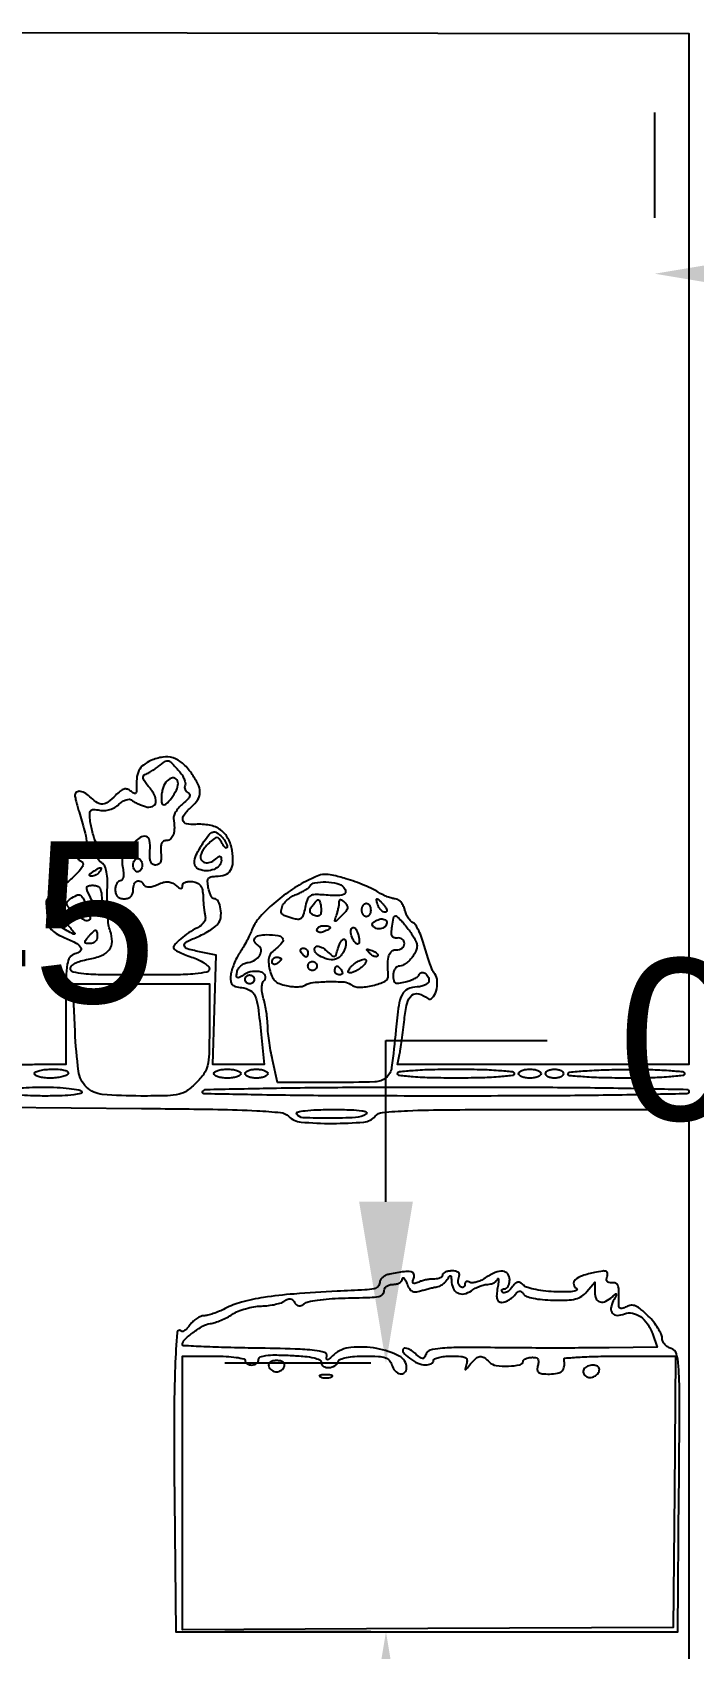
# Model space of a CAD drawing. Header units: inches. Extents: x -279 to 561, y -345 to 342.
# Drawn here: x -210.895 to -210.156, y -305.535 to -303.731 of the extents above; entities that cross this region are included whole.
import ezdxf

# ---------------------------------------------------------------- set-up
doc = ezdxf.new("R2010")
doc.units = ezdxf.units.IN
doc.header["$LTSCALE"] = 0.5
doc.header["$MEASUREMENT"] = 0
doc.layers.add('S-DIM', color=7, linetype='Continuous')
doc.styles.get("Standard").update_dxf_attribs({"font": 'arial.ttf'})
doc.dimstyles.get("Standard").update_dxf_attribs({"dimtxt": 0.18, "dimasz": 0.18, "dimexe": 0.18, "dimexo": 0.0625, "dimgap": 0.09, "dimtad": 0, "dimtih": 1, "dimtoh": 1, "dimzin": 0, "dimdsep": 46, "dimtxsty": 'Standard', "dimcen": 0.09, "dimadec": 0, "dimazin": 0, "dimtfac": 1, "dimtofl": 0, "dimtmove": 0, "dimatfit": 3, "dimfxl": 1, "dimtolj": 1, "dimtzin": 0, "dimarcsym": 0})

# ---------------------------------------------------------------- blocks, each defined once
blk = doc.blocks.new('*D1067')
at = {"layer": 'Defpoints', "color": 0, "ltscale": 0.5, "transparency": 16777216}
for p in [(-210.5, -305.2159), (-210.4545, -305.2159), (-210.4545, -305.5159)]:
    blk.add_point(p, dxfattribs=at)
at = {"layer": 'S-DIM', "color": 0, "lineweight": -2, "ltscale": 0.5, "transparency": 16777216}
for p, q in [((-210.5, -305.0359), (-210.5, -304.8559)), ((-210.5, -304.8559), (-210.32, -304.8559)), ((-210.517, -305.2159), (-210.68, -305.2159)), ((-210.517, -305.5159), (-210.68, -305.5159)), ((-210.5, -305.6959), (-210.5, -305.8759))]:
    blk.add_line(p, q, dxfattribs=at)
at = {"layer": 'S-DIM', "color": 0, "ltscale": 0.5, "transparency": 16777216}
for points in [[(-210.53, -305.0359), (-210.47, -305.0359), (-210.5, -305.2159)], [(-210.53, -305.6959), (-210.47, -305.6959), (-210.5, -305.5159)]]:
    blk.add_solid(points, dxfattribs=at)
at = {"layer": 'S-DIM', "color": 0, "ltscale": 0.5, "transparency": 16777216, "insert": (-209.9965, -304.8559), "char_height": 0.18, "attachment_point": 5}
blk.add_mtext('\\A1;0.30', dxfattribs=at)
blk = doc.blocks.new('*D1068')
at = {"layer": 'Defpoints', "color": 0, "ltscale": 0.5, "transparency": 16777216}
for p in [(-211, -304.5), (-211, -304.95), (-211, -304.95)]:
    blk.add_point(p, dxfattribs=at)
at = {"layer": 'S-DIM', "color": 0, "lineweight": -2, "ltscale": 0.5, "transparency": 16777216}
for p, q in [((-211, -304.32), (-211, -304.14)), ((-211.0625, -304.5), (-211.18, -304.5)), ((-211.0625, -304.95), (-211.18, -304.95)), ((-211, -305.13), (-211, -305.31))]:
    blk.add_line(p, q, dxfattribs=at)
at = {"layer": 'S-DIM', "color": 0, "ltscale": 0.5, "transparency": 16777216}
for points in [[(-211.03, -304.32), (-210.97, -304.32), (-211, -304.5)], [(-211.03, -305.13), (-210.97, -305.13), (-211, -304.95)]]:
    blk.add_solid(points, dxfattribs=at)
at = {"layer": 'S-DIM', "color": 0, "ltscale": 0.5, "transparency": 16777216, "insert": (-211, -304.725), "char_height": 0.18, "attachment_point": 5}
blk.add_mtext('\\A1;0.45', dxfattribs=at)
blk = doc.blocks.new('*D1069')
at = {"layer": 'Defpoints', "color": 0, "ltscale": 0.5, "transparency": 16777216}
for p in [(-210.2, -304), (-209, -304), (-209, -304)]:
    blk.add_point(p, dxfattribs=at)
at = {"layer": 'S-DIM', "color": 0, "lineweight": -2, "ltscale": 0.5, "transparency": 16777216}
for p, q in [((-210.2, -303.9375), (-210.2, -303.82)), ((-209, -303.9375), (-209, -303.82)), ((-210.02, -304), (-209.915, -304)), ((-209.18, -304), (-209.285, -304))]:
    blk.add_line(p, q, dxfattribs=at)
at = {"layer": 'S-DIM', "color": 0, "ltscale": 0.5, "transparency": 16777216}
for points in [[(-210.02, -303.97), (-210.02, -304.03), (-210.2, -304)], [(-209.18, -303.97), (-209.18, -304.03), (-209, -304)]]:
    blk.add_solid(points, dxfattribs=at)
at = {"layer": 'S-DIM', "color": 0, "ltscale": 0.5, "transparency": 16777216, "insert": (-209.6, -304), "char_height": 0.18, "attachment_point": 5}
blk.add_mtext('\\A1;1.20', dxfattribs=at)

msp = doc.modelspace()

# ---------------------------------------------------------------- linework, layer by layer
for points in [[(-211.0025, -303.7306), (-210.1617, -303.7319), (-210.1617, -304.3073), (-210.1617, -304.8828), (-210.3245, -304.8828), (-210.4872, -304.8828), (-210.4849, -304.8716, 0.013732), (-210.4838, -304.8654, 0.00343), (-210.4823, -304.8554, 0.003502), (-210.4808, -304.8439, 0.003515), (-210.4795, -304.8324, -0.032601), (-210.4764, -304.8144, -0.151034), (-210.471, -304.8054, -0.259847), (-210.4635, -304.8037, -0.09612), (-210.4534, -304.8089, 0.393909), (-210.4483, -304.8084, 0.115575), (-210.444, -304.8008, 0.077909), (-210.4427, -304.7897, 0.157236), (-210.4456, -304.7814, -0.063818), (-210.4479, -304.7776, -0.011566), (-210.4509, -304.7699, -0.012292), (-210.4541, -304.7607, -0.010865), (-210.457, -304.751, 0.020054), (-210.46, -304.7415, 0.026125), (-210.4635, -304.7332, 0.025502), (-210.467, -304.7267, 0.1648), (-210.4698, -304.7244, -0.114729), (-210.4724, -304.7226, -0.044455), (-210.4751, -304.7191, -0.041033), (-210.4775, -304.7146, -0.039978), (-210.4791, -304.7098, 0.055363), (-210.4809, -304.7052, 0.06308), (-210.4835, -304.7012, 0.072765), (-210.4867, -304.6986, 0.14121), (-210.4898, -304.6977, -0.06855), (-210.4935, -304.6971, -0.025221), (-210.4985, -304.6955, -0.024437), (-210.5038, -304.693, -0.026925), (-210.5088, -304.6902, 0.035331), (-210.5148, -304.6868, 0.011821), (-210.524, -304.6827, 0.011697), (-210.5345, -304.6787, 0.013094), (-210.5448, -304.6753, 0.015125), (-210.56, -304.6712, 0.074935), (-210.5688, -304.6705, 0.082764), (-210.577, -304.6724, 0.020713), (-210.5895, -304.6783, 0.031913), (-210.6092, -304.6903, 0.030774), (-210.6275, -304.7047, 0.03237), (-210.6421, -304.7196, 0.085566), (-210.6497, -304.7322, -0.019377), (-210.6522, -304.7381, -0.010616), (-210.6557, -304.7451, -0.010567), (-210.6596, -304.7521, -0.01657), (-210.6633, -304.7579, 0.031643), (-210.6667, -304.7636, 0.022564), (-210.6698, -304.7705, 0.022891), (-210.6721, -304.7773, 0.044356), (-210.6733, -304.7829, 0.047193), (-210.6734, -304.7893, 0.161604), (-210.6718, -304.7932, 0.148034), (-210.6681, -304.7955, 0.037565), (-210.6611, -304.7968, -0.102119), (-210.6517, -304.7999, -0.164907), (-210.6462, -304.8062, -0.066774), (-210.6428, -304.8188, -0.007087), (-210.6394, -304.849), (-210.636, -304.8828), (-210.6646, -304.8828), (-210.6933, -304.8828), (-210.6915, -304.8217), (-210.6897, -304.7606), (-210.7062, -304.7573, -0.015207), (-210.7215, -304.7536, -0.258032), (-210.7251, -304.7502, -0.360044), (-210.7234, -304.7463, -0.022509), (-210.7113, -304.7405, 0.02126), (-210.7042, -304.7372, 0.019642), (-210.6972, -304.7332, 0.02007), (-210.6912, -304.7291, 0.05968), (-210.6876, -304.7257, 0.140094), (-210.6845, -304.7186, 0.072307), (-210.6846, -304.7088, 0.081275), (-210.6873, -304.7005, 0.280436), (-210.6919, -304.6977, -0.227201), (-210.6937, -304.6968, -0.04993), (-210.6955, -304.694, -0.042559), (-210.6972, -304.6899, -0.029657), (-210.6984, -304.6851, -0.033162), (-210.6992, -304.6786, -0.163666), (-210.6983, -304.6751, -0.196305), (-210.6955, -304.6732, -0.050745), (-210.69, -304.6726, 0.084078), (-210.6798, -304.6709, 0.169764), (-210.6735, -304.6659, 0.135401), (-210.6709, -304.6571, 0.046393), (-210.6718, -304.6438, 0.082285), (-210.6764, -304.6303, 0.116127), (-210.6847, -304.6208, 0.108086), (-210.6969, -304.6156, 0.064407), (-210.7127, -304.6146, -0.0663), (-210.7227, -304.614, -0.295608), (-210.7267, -304.6101, -0.224108), (-210.7253, -304.6038, -0.044728), (-210.7172, -304.5951, 0.066391), (-210.7101, -304.5867, 0.144367), (-210.7078, -304.5786, 0.117701), (-210.71, -304.5695, 0.036686), (-210.7173, -304.5573, 0.056536), (-210.7273, -304.5463, 0.106652), (-210.7377, -304.5404, 0.112449), (-210.7492, -304.5395, 0.067582), (-210.7624, -304.5434, 0.060892), (-210.7709, -304.5484, 0.114301), (-210.7759, -304.5546, 0.09315), (-210.7783, -304.5633, 0.031187), (-210.7786, -304.5765, -0.059305), (-210.7788, -304.5793, -0.318108), (-210.7798, -304.5803, -0.186134), (-210.7817, -304.5798, -0.024799), (-210.785, -304.5774, 0.09825), (-210.7887, -304.5754, 0.145493), (-210.7924, -304.5753, 0.098033), (-210.7966, -304.5774, 0.029403), (-210.802, -304.5822, -0.03221), (-210.8103, -304.5896, -0.139001), (-210.8164, -304.592, -0.169797), (-210.8221, -304.5906, -0.054245), (-210.8291, -304.5851, 0.056091), (-210.8352, -304.5802, 0.096524), (-210.8413, -304.5778, 0.180793), (-210.8455, -304.5786, 0.263806), (-210.8473, -304.5818, 0.051919), (-210.8471, -304.5843, 0.008105), (-210.846, -304.5891, 0.008944), (-210.8445, -304.5947, 0.007688), (-210.8427, -304.6006, -0.008673), (-210.8365, -304.6217, -0.048856), (-210.8344, -304.6333, -0.181456), (-210.8359, -304.6383, -0.335742), (-210.8398, -304.6394, 0.076576), (-210.843, -304.6387, 0.169378), (-210.8454, -304.6394, 0.167354), (-210.8468, -304.6414, 0.074407), (-210.8473, -304.6447, 0.076327), (-210.8468, -304.6481, 0.064823), (-210.8453, -304.6513, 0.066808), (-210.8431, -304.6539, 0.09375), (-210.8405, -304.6556, -0.199429), (-210.8383, -304.6576, -0.208918), (-210.8383, -304.6606, -0.080638), (-210.8411, -304.665, -0.016928), (-210.8474, -304.6717, -0.011479), (-210.8534, -304.6772, -0.009872), (-210.8599, -304.6828, -0.009984), (-210.866, -304.6876, -0.028057), (-210.8705, -304.6907, 0.043978), (-210.8741, -304.6932, 0.048393), (-210.877, -304.6963, 0.05417), (-210.8789, -304.6994, 0.134718), (-210.8794, -304.702, -0.003878), (-210.8791, -304.705, -0.001074), (-210.8788, -304.7097, -0.001084), (-210.8784, -304.7151, -0.001135), (-210.8781, -304.7204, 0.072563), (-210.8768, -304.7269, 0.096215), (-210.8737, -304.732, 0.077864), (-210.8684, -304.7363, 0.03302), (-210.8602, -304.7404, -0.021279), (-210.8467, -304.7467, -0.123696), (-210.8409, -304.7518, -0.376396), (-210.8414, -304.756, -0.118722), (-210.8474, -304.7592, 0.182248), (-210.8529, -304.7631, 0.109829), (-210.8558, -304.7706, 0.035779), (-210.8571, -304.7854, 0.003331), (-210.8573, -304.8223), (-210.8573, -304.8828), (-210.8899, -304.8828, 0.007414), (-210.9089, -304.8831, 0.067313)], [(-210.9299, -304.9304), (-210.7731, -304.9317, -0.001555), (-210.6879, -304.9327, -0.009654), (-210.6442, -304.9342, -0.012931), (-210.6176, -304.9363, -0.171762), (-210.6088, -304.9404, 0.177676), (-210.5948, -304.9469, 0.020697), (-210.5598, -304.9484, 0.019816), (-210.5247, -304.9469, 0.202209), (-210.512, -304.9404, -0.1993), (-210.5039, -304.9361, -0.012275), (-210.476, -304.9342, -0.009214), (-210.4294, -304.9331, -0.001307), (-210.3338, -304.9329), (-210.1617, -304.9329), (-210.1617, -305.3532), (-210.1617, -305.7736)]]:
    msp.add_lwpolyline(points, format="xyb")
for points in [[(-210.7323, -304.5536, -0.036005), (-210.7285, -304.5583, -0.042867), (-210.7257, -304.5632, -0.04803), (-210.7241, -304.5677, -0.153473), (-210.7243, -304.5708, 0.097154), (-210.7248, -304.5733, 0.095284), (-210.7242, -304.5758, 0.095859), (-210.7228, -304.578, 0.099717), (-210.7207, -304.5794, -0.224487), (-210.7191, -304.5811, -0.188228), (-210.7193, -304.5836, -0.084669), (-210.7217, -304.587, -0.026298), (-210.7264, -304.5913, 0.037948), (-210.7308, -304.5954, 0.041978), (-210.7344, -304.6001, 0.046215), (-210.7366, -304.6045, 0.132525), (-210.7371, -304.6079, -0.032662), (-210.7363, -304.6185, -0.080003), (-210.7374, -304.6262, -0.131863), (-210.7404, -304.6308, -0.186617), (-210.7449, -304.6326, 0.128945), (-210.7483, -304.6335, 0.159128), (-210.7505, -304.6358, 0.100179), (-210.7514, -304.64, 0.032896), (-210.7512, -304.6464, -0.033165), (-210.7509, -304.6526, -0.097014), (-210.7519, -304.6568, -0.154828), (-210.754, -304.6592, -0.136132), (-210.7572, -304.6601, -0.150843), (-210.7606, -304.6591, -0.152575), (-210.7627, -304.6564, -0.085878), (-210.7637, -304.6515, -0.025355), (-210.7635, -304.6439, 0.055843), (-210.7639, -304.6325, 0.302468), (-210.7678, -304.6281, 0.219875), (-210.7746, -304.6294, 0.034763), (-210.7854, -304.6382, 0.041695), (-210.7907, -304.6441, 0.081198), (-210.7937, -304.6497, 0.083912), (-210.7947, -304.6558, 0.047129), (-210.7939, -304.6633, -0.028265), (-210.793, -304.6693, -0.068518), (-210.7933, -304.6738, -0.118474), (-210.7945, -304.6766, -0.23146), (-210.7967, -304.6776, 0.172937), (-210.7988, -304.6784, 0.09363), (-210.8006, -304.6806, 0.073991), (-210.8019, -304.6838, 0.054294), (-210.8023, -304.6876, 0.072254), (-210.8017, -304.692, 0.124864), (-210.7998, -304.6952, 0.124864), (-210.7966, -304.697, 0.072254), (-210.7923, -304.6977, 0.072254), (-210.7879, -304.697, 0.124864), (-210.7848, -304.6952, 0.124864), (-210.7829, -304.692, 0.072254), (-210.7823, -304.6876, -0.086633), (-210.7812, -304.6814, -0.210102), (-210.778, -304.678, -0.248469), (-210.7738, -304.6784, -0.110406), (-210.7699, -304.6825, 0.177845), (-210.7678, -304.6841, 0.090672), (-210.7645, -304.6845, 0.06318), (-210.76, -304.6837, 0.031672), (-210.7547, -304.6817, -0.034049), (-210.7484, -304.6793, -0.083131), (-210.7435, -304.6787, -0.0993), (-210.7392, -304.6798, -0.064199), (-210.7349, -304.6825, 0.020382), (-210.7311, -304.6854, 0.141076), (-210.7289, -304.6862, 0.326179), (-210.7277, -304.6853, 0.090296), (-210.7272, -304.6829, -0.194249), (-210.7263, -304.6807, -0.10879), (-210.7239, -304.6791, -0.078523), (-210.7203, -304.6784, -0.049424), (-210.716, -304.6785, -0.068858), (-210.7105, -304.6801, -0.135587), (-210.707, -304.683, -0.109821), (-210.705, -304.6877, -0.036371), (-210.7042, -304.6952, 0.010399), (-210.7039, -304.7014, 0.009597), (-210.7033, -304.7078, 0.009635), (-210.7025, -304.7135, 0.031228), (-210.7017, -304.7173, -0.144095), (-210.7017, -304.7204, -0.076362), (-210.7034, -304.7239, -0.065618), (-210.7065, -304.7273, -0.056483), (-210.7104, -304.73, 0.02476), (-210.7204, -304.7358, 0.029616), (-210.7291, -304.7423, 0.028639), (-210.7356, -304.7485, 0.191544), (-210.7372, -304.7525, 0.261252), (-210.7363, -304.7542, 0.019375), (-210.7313, -304.757, 0.022952), (-210.7249, -304.7599, 0.015145), (-210.7172, -304.7627, -0.028298), (-210.7095, -304.7657, -0.03875), (-210.7031, -304.7693, -0.043327), (-210.6985, -304.773, -0.205507), (-210.6972, -304.776, -0.357309), (-210.7001, -304.7795, -0.027977), (-210.7129, -304.7814, -0.018174), (-210.7347, -304.7825, -0.003386), (-210.7748, -304.7827, -0.003181), (-210.8161, -304.7825, -0.019535), (-210.8373, -304.7814, -0.03517), (-210.8494, -304.7794, -0.347932), (-210.8523, -304.7757, -0.203384), (-210.851, -304.7725, -0.071898), (-210.8469, -304.7696, -0.051667), (-210.8406, -304.7671, -0.02682), (-210.8323, -304.7652, 0.053253), (-210.8177, -304.7611, 0.134848), (-210.8089, -304.7545, 0.164996), (-210.8058, -304.7453, 0.091174), (-210.8079, -304.7335, -0.055537), (-210.8097, -304.7268, -0.015562), (-210.8108, -304.7161, -0.015493), (-210.8114, -304.7039, -0.015734), (-210.8113, -304.6917, 0.013424), (-210.811, -304.6774, 0.041341), (-210.8119, -304.6678, 0.065532), (-210.8139, -304.6614, 0.146598), (-210.8172, -304.6577, -0.054048), (-210.8198, -304.6557, -0.087218), (-210.8214, -304.6535, -0.122352), (-210.8218, -304.6514, -0.190159), (-210.8211, -304.6497, 0.174029), (-210.8201, -304.6477, 0.05823), (-210.8202, -304.6444, 0.049623), (-210.8211, -304.6405, 0.039168), (-210.8229, -304.6365, -0.036144), (-210.8251, -304.6317, -0.016741), (-210.8272, -304.6251, -0.016483), (-210.8289, -304.6181, -0.022032), (-210.8301, -304.6116, -0.01882), (-210.8308, -304.6028, -0.183922), (-210.8297, -304.5993, -0.24194), (-210.8267, -304.5979, -0.033318), (-210.8198, -304.5988, 0.064119), (-210.8141, -304.5991, 0.05668), (-210.8083, -304.5981, 0.055842), (-210.8028, -304.5957, 0.058358), (-210.7981, -304.5922, -0.043434), (-210.7941, -304.5891, -0.060534), (-210.79, -304.5871, -0.076892), (-210.7865, -304.5865, -0.196465), (-210.7841, -304.5874, 0.057163), (-210.7817, -304.5892, 0.018657), (-210.7777, -304.5912, 0.018319), (-210.7731, -304.5932, 0.019675), (-210.7685, -304.5948, 0.15675), (-210.7608, -304.5947, 0.292399), (-210.7571, -304.59, 0.151007), (-210.7588, -304.5813, 0.057563), (-210.766, -304.571, -0.03003), (-210.7694, -304.5666, -0.085207), (-210.771, -304.5631, -0.166215), (-210.7709, -304.5607, -0.21278), (-210.7692, -304.5591, 0.03952), (-210.7665, -304.5579, 0.012366), (-210.7625, -304.5556, 0.012272), (-210.7582, -304.5529, 0.013269), (-210.7542, -304.55, -0.01024), (-210.7462, -304.5442, -0.194875), (-210.7433, -304.5436, -0.159514), (-210.7405, -304.545, -0.006303)], [(-210.7494, -304.5756, 0.026281), (-210.7505, -304.5809, 0.033163), (-210.7508, -304.5858, 0.035087), (-210.7506, -304.5898, 0.164796), (-210.7496, -304.5919, 0.395114), (-210.7457, -304.592, 0.050226), (-210.7394, -304.5853, 0.047422), (-210.734, -304.5765, 0.115703), (-210.7322, -304.5691, 0.211623), (-210.7346, -304.5638, 0.282209), (-210.7396, -304.5629, 0.146409), (-210.7457, -304.5675, 0.09523)], [(-210.6832, -304.6286, -0.040066), (-210.6809, -304.6313, -0.036477), (-210.679, -304.6344, -0.038452), (-210.6777, -304.6374, -0.088883), (-210.6773, -304.6399, -0.244282), (-210.6779, -304.6409, -0.309369), (-210.679, -304.6409, -0.083006), (-210.6807, -304.6392, -0.024047), (-210.6828, -304.636, 0.027354), (-210.6863, -304.6307, 0.229584), (-210.6887, -304.6294, 0.178029), (-210.6916, -304.6304, 0.015706), (-210.6976, -304.6355, 0.034933), (-210.7013, -304.6393, 0.03491), (-210.7044, -304.6436, 0.037104), (-210.7065, -304.6477, 0.102261), (-210.7072, -304.6509, 0.198425), (-210.7054, -304.6553, 0.177247), (-210.7009, -304.6574, 0.126728), (-210.6947, -304.6564, 0.091945), (-210.689, -304.6524, -0.046558), (-210.6867, -304.6505, -0.26563), (-210.6851, -304.6504, -0.246282), (-210.6841, -304.6517, -0.041437), (-210.6838, -304.6549, -0.18443), (-210.686, -304.6606, -0.115586), (-210.692, -304.6648, -0.096169), (-210.7003, -304.6664, -0.091223), (-210.7087, -304.6648, -0.182282), (-210.7129, -304.6611, -0.165716), (-210.7138, -304.6554, -0.079076), (-210.7108, -304.6467, -0.019972), (-210.7032, -304.6338, -0.027926), (-210.6976, -304.626, -0.159782), (-210.6933, -304.6232, -0.210778), (-210.6889, -304.6239, -0.052689)], [(-210.7723, -304.6601, -0.064853), (-210.7726, -304.663, -0.082425), (-210.7737, -304.6654, -0.098894), (-210.7754, -304.667, -0.148195), (-210.7773, -304.6676, -0.148195), (-210.7792, -304.667, -0.098894), (-210.7808, -304.6654, -0.082425), (-210.7819, -304.663, -0.064853), (-210.7823, -304.6601, -0.064853), (-210.7819, -304.6573, -0.082425), (-210.7808, -304.6548, -0.098894), (-210.7792, -304.6532, -0.148195), (-210.7773, -304.6526, -0.148195), (-210.7754, -304.6532, -0.098894), (-210.7737, -304.6548, -0.082425), (-210.7726, -304.6573, -0.064853)], [(-210.8198, -304.6676, -0.075854), (-210.8214, -304.6695, -0.054031), (-210.8237, -304.6711, -0.053889), (-210.8263, -304.6722, -0.074131), (-210.8289, -304.6726, -0.102799), (-210.8307, -304.6722, -0.37991), (-210.8311, -304.6712, -0.147021), (-210.8301, -304.6696, -0.027275), (-210.8273, -304.6676, -0.008108), (-210.8209, -304.6636, -0.136158), (-210.8185, -304.663, -0.541951), (-210.8179, -304.664, -0.034464)], [(-210.8173, -304.701, -0.005082), (-210.8174, -304.715, -0.46227), (-210.8189, -304.7162, -0.235813), (-210.8209, -304.7146, -0.002767), (-210.8287, -304.6989, -0.007731), (-210.8335, -304.6886, -0.132517), (-210.834, -304.685, -0.330654), (-210.8323, -304.6831, -0.046873), (-210.8269, -304.6826, -0.098775), (-210.8221, -304.6836, -0.17523), (-210.8192, -304.6863, -0.100255), (-210.8177, -304.6915, -0.020856)], [(-210.5471, -304.6851, -0.164553), (-210.5452, -304.6899, -0.341741), (-210.5474, -304.693, -0.082444), (-210.5557, -304.6941, -0.010777), (-210.5734, -304.6931, 0.042982), (-210.5809, -304.6931, 0.154002), (-210.5853, -304.695, 0.136765), (-210.5881, -304.6992, 0.031225), (-210.5903, -304.7075, -0.024788), (-210.5924, -304.7157, -0.137381), (-210.5948, -304.7195, -0.198038), (-210.5983, -304.7207, -0.061022), (-210.604, -304.7197, -0.014033), (-210.6131, -304.7166, -0.138035), (-210.6163, -304.7143, -0.219674), (-210.617, -304.7111, -0.042472), (-210.6154, -304.7053, -0.089259), (-210.6134, -304.702, -0.040402), (-210.6097, -304.6984, -0.03831), (-210.6051, -304.6952, -0.042599), (-210.6002, -304.6929, 0.021056), (-210.5954, -304.6908, 0.023022), (-210.5909, -304.6884, 0.023264), (-210.5872, -304.686, 0.096442), (-210.5855, -304.684, -0.210753), (-210.5793, -304.6798, -0.053607), (-210.567, -304.6788, -0.053591), (-210.5544, -304.6805, -0.160368)], [(-210.8338, -304.7077, -0.028937), (-210.8304, -304.7186, -0.385084), (-210.8323, -304.722, -0.247696), (-210.8371, -304.7213, -0.018068), (-210.848, -304.7128, -0.017012), (-210.8543, -304.7071, -0.131793), (-210.8564, -304.7037, -0.249279), (-210.8558, -304.7009, -0.071137), (-210.8523, -304.6978, -0.034284), (-210.8452, -304.6937, -0.239947), (-210.8413, -304.6938, -0.16636), (-210.8382, -304.6971, -0.015431)], [(-210.5738, -304.7161, -0.151106), (-210.5752, -304.7168, -0.071963), (-210.5773, -304.7169, -0.061345), (-210.5797, -304.7163, -0.051709), (-210.582, -304.7152, -0.104642), (-210.5842, -304.7132, -0.171997), (-210.5848, -304.7108, -0.116848), (-210.5838, -304.7078, -0.03643), (-210.5811, -304.7039, -0.013835), (-210.5771, -304.6994, -0.235521), (-210.5754, -304.6988, -0.307156), (-210.5741, -304.6999, -0.021049), (-210.5729, -304.7048, -0.031881), (-210.5724, -304.7083, -0.036617), (-210.5725, -304.7117, -0.039616), (-210.5729, -304.7145, -0.13732)], [(-210.5492, -304.7165, -0.00323), (-210.5554, -304.7222, -0.206993), (-210.5567, -304.7226, -0.484558), (-210.5572, -304.7219, -0.007368), (-210.5553, -304.716, 0.016529), (-210.554, -304.7121, 0.014176), (-210.553, -304.7079, 0.014405), (-210.5523, -304.704, 0.039185), (-210.5521, -304.7012, -0.089308), (-210.5517, -304.6991, -0.333623), (-210.5506, -304.6984, -0.154073), (-210.5488, -304.6992, -0.0251), (-210.546, -304.7017, -0.079865), (-210.5436, -304.7051, -0.171886), (-210.5431, -304.7083, -0.120304), (-210.5449, -304.7118, -0.030455)], [(-210.517, -304.7102, -0.064853), (-210.5174, -304.713, -0.082425), (-210.5185, -304.7155, -0.098894), (-210.5201, -304.7171, -0.148195), (-210.522, -304.7177, -0.148195), (-210.5239, -304.7171, -0.098894), (-210.5256, -304.7155, -0.082425), (-210.5267, -304.713, -0.064853), (-210.527, -304.7102, -0.064853), (-210.5267, -304.7073, -0.082425), (-210.5256, -304.7049, -0.098894), (-210.5239, -304.7032, -0.148195), (-210.522, -304.7027, -0.148195), (-210.5201, -304.7032, -0.098894), (-210.5185, -304.7049, -0.082425), (-210.5174, -304.7073, -0.064853)], [(-210.502, -304.7052, -0.035237), (-210.4999, -304.7081, -0.100348), (-210.499, -304.7105, -0.22275), (-210.4994, -304.712, -0.214681), (-210.5009, -304.7127, -0.125677), (-210.503, -304.7121, -0.064053), (-210.5053, -304.7105, -0.05745), (-210.5074, -304.708, -0.054778), (-210.5088, -304.7052, -0.019009), (-210.5098, -304.7023, -0.034664), (-210.5104, -304.6999, -0.044074), (-210.5105, -304.6981, -0.407084), (-210.51, -304.6977, -0.176553), (-210.509, -304.698, -0.014236), (-210.5069, -304.6999, -0.017822), (-210.5045, -304.7023, -0.012711)], [(-210.8517, -304.731, -0.005653), (-210.8475, -304.7362, -0.467986), (-210.8477, -304.737, -0.245559), (-210.849, -304.737, -0.003375), (-210.8561, -304.7333, -0.021079), (-210.8634, -304.729, -0.106453), (-210.8668, -304.7257, -0.420826), (-210.8663, -304.7236, -0.138418), (-210.863, -304.7227, -0.125596), (-210.8608, -304.7232, -0.034247), (-210.8578, -304.7251, -0.032371), (-210.8546, -304.7278, -0.028733)], [(-210.4686, -304.7412, -0.046488), (-210.466, -304.7469, -0.103399), (-210.4654, -304.7515, -0.097026), (-210.4667, -304.7563, -0.037674), (-210.4701, -304.7621, -0.041421), (-210.4735, -304.7662, -0.0418), (-210.4775, -304.7696, -0.045224), (-210.4815, -304.772, -0.112045), (-210.4848, -304.7727, 0.142978), (-210.4876, -304.7735, 0.100955), (-210.4899, -304.7758, 0.084613), (-210.4915, -304.7792, 0.065751), (-210.492, -304.7833, 0.051016), (-210.4914, -304.7888, 0.225856), (-210.4895, -304.7913, 0.158582), (-210.4858, -304.7919, 0.023133), (-210.4782, -304.7904, 0.026882), (-210.4729, -304.7888, 0.032863), (-210.468, -304.7866, 0.034755), (-210.4643, -304.7844, 0.152249), (-210.4628, -304.7823, -0.251387), (-210.4602, -304.78, -0.205583), (-210.4566, -304.7806, -0.130429), (-210.4532, -304.7843, -0.121056), (-210.452, -304.7893, -0.19976), (-210.453, -304.7916, -0.077508), (-210.4558, -304.7937, -0.060626), (-210.4601, -304.7953, -0.043041), (-210.4651, -304.796, 0.091799), (-210.4758, -304.7986, 0.173438), (-210.4821, -304.8047, 0.081369), (-210.4858, -304.8169, 0.010603), (-210.4889, -304.8441, -0.009947), (-210.4937, -304.886, -0.188471), (-210.5, -304.8974, -0.167369), (-210.5125, -304.9021, -0.007466), (-210.5597, -304.9028), (-210.6213, -304.9028), (-210.6267, -304.8776, -0.009593), (-210.6288, -304.8669, -0.008546), (-210.6305, -304.8557, -0.008608), (-210.6318, -304.8457, -0.026075), (-210.6321, -304.8387, 0.025286), (-210.6325, -304.8324, 0.012934), (-210.6335, -304.8246, 0.012819), (-210.6349, -304.8165, 0.018795), (-210.6366, -304.8095, -0.027777), (-210.6383, -304.8023, -0.052025), (-210.6387, -304.7964, -0.067813), (-210.6378, -304.7917, -0.119278), (-210.6358, -304.7884, 0.317224), (-210.6349, -304.7834, 0.218298), (-210.6395, -304.7795, 0.10399), (-210.6492, -304.7789, 0.103249), (-210.6582, -304.7822, -0.014162), (-210.6638, -304.7855, -0.216961), (-210.666, -304.7857, -0.335901), (-210.6669, -304.7842, -0.027498), (-210.6663, -304.7793, -0.100558), (-210.6648, -304.7757, -0.06968), (-210.6619, -304.7724, -0.066488), (-210.658, -304.7699, -0.074014), (-210.6538, -304.7687, 0.102085), (-210.6462, -304.7659, 0.118435), (-210.6408, -304.7605, 0.168027), (-210.6395, -304.7546, 0.229268), (-210.6424, -304.7501, -0.117019), (-210.6466, -304.7458, -0.309473), (-210.6464, -304.7417, -0.178231), (-210.6417, -304.7386, -0.054064), (-210.633, -304.7377, -0.033517), (-210.6208, -304.7385, -0.211775), (-210.6156, -304.7417, -0.331306), (-210.6158, -304.7465, -0.061794), (-210.6225, -304.753, 0.048856), (-210.6277, -304.7578, 0.105529), (-210.6304, -304.7625, 0.095896), (-210.6311, -304.7683, 0.035642), (-210.6299, -304.7764, 0.044583), (-210.6275, -304.784, 0.10019), (-210.6241, -304.7891, 0.100383), (-210.619, -304.7924, 0.044871), (-210.6113, -304.7946, 0.026341), (-210.6051, -304.7956, 0.028172), (-210.5989, -304.7958, 0.029279), (-210.5936, -304.7954, 0.104348), (-210.5904, -304.7942, -0.112638), (-210.5814, -304.7911, -0.021856), (-210.5641, -304.7901, -0.020087), (-210.5468, -304.7905, -0.149419), (-210.5392, -304.7933, 0.172695), (-210.5298, -304.7964, 0.051866), (-210.5145, -304.7944, 0.053266), (-210.5009, -304.7895, 0.314387), (-210.4974, -304.7833, -0.022837), (-210.4981, -304.7696, -0.078077), (-210.4967, -304.7608, -0.152006), (-210.4934, -304.7561, -0.186945), (-210.4883, -304.7545, 0.08512), (-210.4849, -304.7542, 0.100481), (-210.4821, -304.7528, 0.109546), (-210.4802, -304.7505, 0.118883), (-210.4795, -304.7477, 0.109043), (-210.4801, -304.7449, 0.117504), (-210.4818, -304.7428, 0.112919), (-210.4844, -304.7416, 0.094903), (-210.4874, -304.7415, -0.11099), (-210.491, -304.7412, -0.223305), (-210.4932, -304.7394, -0.116165), (-210.4939, -304.7354, -0.023195), (-210.4932, -304.7282, -0.010164), (-210.4916, -304.7192, -0.221409), (-210.4901, -304.7171, -0.322747), (-210.4879, -304.7173, -0.0186), (-210.4828, -304.7223, -0.018301), (-210.4792, -304.7264, -0.010975), (-210.4752, -304.7315, -0.010983), (-210.4714, -304.7367, -0.018752)], [(-210.5011, -304.7288, -0.090402), (-210.5035, -304.7304, -0.076613), (-210.5064, -304.7313, -0.07681), (-210.5095, -304.7312, -0.09172), (-210.5121, -304.7301, -0.051636), (-210.5147, -304.7281, -0.224971), (-210.5154, -304.7264, -0.198204), (-210.5145, -304.7245, -0.040088), (-210.5116, -304.7224, -0.098573), (-210.5057, -304.7202, -0.180453), (-210.5007, -304.7212, -0.293102), (-210.4991, -304.7246, -0.167068)], [(-210.8223, -304.7402, -0.107348), (-210.8229, -304.7431, -0.099536), (-210.8247, -304.7455, -0.095788), (-210.8273, -304.7471, -0.091307), (-210.8304, -304.7477, -0.035496), (-210.8345, -304.7474, -0.304492), (-210.8358, -304.7463, -0.217533), (-210.8354, -304.7442, -0.020633), (-210.8323, -304.7402, -0.013852), (-210.8298, -304.7373, -0.019119), (-210.8274, -304.7349, -0.016008), (-210.8252, -304.7331, -0.172217), (-210.8242, -304.7327, -0.294983), (-210.8235, -304.7332, -0.044235), (-210.8229, -304.7349, -0.037907), (-210.8224, -304.7373, -0.023761)], [(-210.5455, -304.7524, -0.05689), (-210.547, -304.7563, -0.046824), (-210.5495, -304.76, -0.048688), (-210.5524, -304.7631, -0.085089), (-210.5554, -304.7648, -0.138815), (-210.5633, -304.7656, -0.076514), (-210.5724, -304.7623, -0.09464), (-210.5789, -304.7572, -0.324783), (-210.5792, -304.7521, -0.201509), (-210.5772, -304.7507, -0.126553), (-210.5743, -304.7508, -0.078297), (-210.5706, -304.7525, -0.035344), (-210.5664, -304.7558, 0.012496), (-210.5601, -304.7612, 0.217494), (-210.5576, -304.7619, 0.273478), (-210.5558, -304.7603, 0.019043), (-210.5538, -304.7537, -0.03166), (-210.5524, -304.7495, -0.043451), (-210.5506, -304.7459, -0.050583), (-210.5487, -304.7434, -0.205982), (-210.5469, -304.7427, -0.265489), (-210.5456, -304.7434, -0.096883), (-210.5449, -304.7455, -0.063883), (-210.5448, -304.7487, -0.036779)], [(-210.5621, -304.7296, -0.222225), (-210.5625, -304.7306, -0.030693), (-210.5643, -304.7319, -0.030395), (-210.5667, -304.7332, -0.02136), (-210.5696, -304.7345, -0.055937), (-210.5725, -304.7352, -0.100118), (-210.5749, -304.7351, -0.147206), (-210.5765, -304.7341, -0.184534), (-210.5771, -304.7325, -0.152681), (-210.5765, -304.7307, -0.098158), (-210.5749, -304.7291, -0.08088), (-210.5724, -304.728, -0.062722), (-210.5696, -304.7277, -0.024748), (-210.5667, -304.7278, -0.039339), (-210.5643, -304.7283, -0.046727), (-210.5626, -304.7289, -0.289661)], [(-210.5304, -304.7476, -0.429507), (-210.5335, -304.7476, -0.08521), (-210.537, -304.7426, -0.063153), (-210.5393, -304.7356, -0.187554), (-210.5384, -304.7308, -0.208535), (-210.5369, -304.7297, -0.208958), (-210.5352, -304.7301, -0.105889), (-210.5334, -304.7321, -0.042893), (-210.5318, -304.7355, -0.025501), (-210.5306, -304.7394, -0.033302), (-210.53, -304.743, -0.035205), (-210.5298, -304.746, -0.179615)], [(-210.5871, -304.7577, -0.042167), (-210.5873, -304.7596, -0.061769), (-210.5877, -304.7612, -0.081139), (-210.5885, -304.7623, -0.210953), (-210.5893, -304.7627, -0.151918), (-210.5904, -304.7624, -0.038439), (-210.5918, -304.7612, -0.035638), (-210.5933, -304.7596, -0.029505), (-210.5946, -304.7577, -0.082592), (-210.5954, -304.7558, -0.161196), (-210.5952, -304.7542, -0.182303), (-210.5942, -304.7531, -0.108972), (-210.5924, -304.7527, -0.093332), (-210.5904, -304.7531, -0.09642), (-210.5887, -304.7542, -0.099167), (-210.5875, -304.7558, -0.105053)], [(-210.5094, -304.7617, -0.20742), (-210.5109, -304.7624, -0.082976), (-210.5132, -304.7619, -0.063152), (-210.5158, -304.7605, -0.043285), (-210.5184, -304.7583, -0.011214), (-210.5215, -304.755, -0.400052), (-210.5215, -304.7541, -0.286372), (-210.5204, -304.7538, -0.008399), (-210.5156, -304.7555, -0.036269), (-210.5123, -304.757, -0.070189), (-210.5101, -304.7588, -0.120343), (-210.5091, -304.7604, -0.278911)], [(-210.6171, -304.7649, -0.151918), (-210.6174, -304.766, -0.038439), (-210.6186, -304.7674, -0.035638), (-210.6202, -304.7689, -0.029505), (-210.6221, -304.7702, -0.082592), (-210.624, -304.771, -0.161196), (-210.6257, -304.7708, -0.182303), (-210.6267, -304.7698, -0.108972), (-210.6271, -304.768, -0.093332), (-210.6267, -304.766, -0.09642), (-210.6257, -304.7643, -0.099167), (-210.624, -304.7631, -0.105053), (-210.6221, -304.7627, -0.042167), (-210.6202, -304.7629, -0.061769), (-210.6186, -304.7634, -0.081139), (-210.6175, -304.7641, -0.210953)], [(-210.5771, -304.7727, -0.099038), (-210.5775, -304.7746, -0.097945), (-210.5786, -304.7763, -0.097945), (-210.5802, -304.7773, -0.099038), (-210.5821, -304.7777, -0.099038), (-210.584, -304.7773, -0.097945), (-210.5856, -304.7763, -0.097945), (-210.5867, -304.7746, -0.099038), (-210.5871, -304.7727, -0.099038), (-210.5867, -304.7708, -0.097945), (-210.5856, -304.7692, -0.097945), (-210.584, -304.7681, -0.099038), (-210.5821, -304.7677, -0.099038), (-210.5802, -304.7681, -0.097945), (-210.5786, -304.7692, -0.097945), (-210.5775, -304.7708, -0.099038)], [(-210.5496, -304.7777, -0.082592), (-210.5488, -304.7796, -0.161196), (-210.5489, -304.7813, -0.182303), (-210.55, -304.7823, -0.108972), (-210.5518, -304.7827, -0.093332), (-210.5538, -304.7823, -0.09642), (-210.5555, -304.7813, -0.099167), (-210.5567, -304.7796, -0.105053), (-210.5571, -304.7777, -0.042167), (-210.5569, -304.7758, -0.061769), (-210.5564, -304.7742, -0.081139), (-210.5557, -304.7731, -0.210953), (-210.5549, -304.7727, -0.151918), (-210.5538, -304.773, -0.038439), (-210.5524, -304.7742, -0.035638), (-210.5509, -304.7758, -0.029505)], [(-210.5292, -304.7756, -0.031593), (-210.5331, -304.7781, -0.045477), (-210.5368, -304.7797, -0.054736), (-210.5399, -304.7804, -0.226228), (-210.5417, -304.7798, -0.279399), (-210.5421, -304.7782, -0.074021), (-210.5409, -304.7757, -0.053019), (-210.5384, -304.7728, -0.03191), (-210.5349, -304.7699, -0.031593), (-210.531, -304.7674, -0.045477), (-210.5273, -304.7657, -0.054736), (-210.5242, -304.7651, -0.226228), (-210.5224, -304.7657, -0.279399), (-210.522, -304.7673, -0.074021), (-210.5232, -304.7698, -0.053019), (-210.5257, -304.7727, -0.03191)], [(-210.6972, -304.8407, -0.005754), (-210.6975, -304.8709, -0.051722), (-210.6992, -304.884, -0.096598), (-210.7033, -304.8931, -0.042646), (-210.7118, -304.9032, -0.042389), (-210.7219, -304.9117, -0.096357), (-210.731, -304.9158, -0.052083), (-210.744, -304.9175, -0.00589), (-210.7738, -304.9178, -0.021744), (-210.8168, -304.916, -0.174004), (-210.8345, -304.9078, -0.168022), (-210.8433, -304.8901, -0.019956), (-210.8472, -304.8458), (-210.8498, -304.7927), (-210.7735, -304.7927), (-210.6972, -304.7927)], [(-210.6471, -304.7877, -0.099038), (-210.6475, -304.7896, -0.097945), (-210.6486, -304.7913, -0.097945), (-210.6502, -304.7924, -0.099038), (-210.6522, -304.7927, -0.099038), (-210.6541, -304.7924, -0.097945), (-210.6557, -304.7913, -0.097945), (-210.6568, -304.7896, -0.099038), (-210.6572, -304.7877, -0.099038), (-210.6568, -304.7858, -0.097945), (-210.6557, -304.7842, -0.097945), (-210.6541, -304.7831, -0.099038), (-210.6522, -304.7827, -0.099038), (-210.6502, -304.7831, -0.097945), (-210.6486, -304.7842, -0.097945), (-210.6475, -304.7858, -0.099038)], [(-210.8548, -304.8928, -0.159713), (-210.8571, -304.8948, -0.035556), (-210.8621, -304.8964, -0.033489), (-210.8683, -304.8975, -0.026918), (-210.8751, -304.8978, -0.027497), (-210.8817, -304.8975, -0.043243), (-210.8873, -304.8964, -0.053437), (-210.8912, -304.8948, -0.275259), (-210.8924, -304.8928, -0.297764), (-210.8911, -304.8909, -0.042932), (-210.8864, -304.8893, -0.03716), (-210.8798, -304.8882, -0.02325), (-210.8721, -304.8878, -0.019531), (-210.8639, -304.8881, -0.051222), (-210.8581, -304.8892, -0.106919), (-210.8551, -304.8908, -0.369423)], [(-210.6622, -304.8928, -0.254951), (-210.6632, -304.8947, -0.06271), (-210.6666, -304.8964, -0.048861), (-210.6714, -304.8975, -0.031626), (-210.6772, -304.8978, -0.031626), (-210.6829, -304.8975, -0.048861), (-210.6878, -304.8964, -0.06271), (-210.6911, -304.8947, -0.254951), (-210.6922, -304.8928, -0.254951), (-210.6911, -304.8909, -0.06271), (-210.6878, -304.8893, -0.048861), (-210.6829, -304.8882, -0.031626), (-210.6772, -304.8878, -0.031626), (-210.6714, -304.8882, -0.048861), (-210.6666, -304.8893, -0.06271), (-210.6632, -304.8909, -0.254951)], [(-210.6321, -304.8928, -0.226478), (-210.6331, -304.8947, -0.074992), (-210.6358, -304.8964, -0.057076), (-210.6399, -304.8975, -0.038131), (-210.6446, -304.8978, -0.038131), (-210.6494, -304.8975, -0.057076), (-210.6535, -304.8964, -0.074992), (-210.6562, -304.8947, -0.226478), (-210.6572, -304.8928, -0.226478), (-210.6562, -304.8909, -0.074992), (-210.6535, -304.8893, -0.057076), (-210.6494, -304.8882, -0.038131), (-210.6446, -304.8878, -0.038131), (-210.6399, -304.8882, -0.057076), (-210.6358, -304.8893, -0.074992), (-210.6331, -304.8909, -0.226478)], [(-210.3569, -304.8928, -0.382355), (-210.3589, -304.895, -0.008303), (-210.3744, -304.8965, -0.0133), (-210.3949, -304.8975, -0.005894), (-210.4219, -304.8978, -0.005894), (-210.449, -304.8975, -0.0133), (-210.4695, -304.8965, -0.008303), (-210.485, -304.895, -0.382355), (-210.487, -304.8928, -0.382355), (-210.485, -304.8906, -0.008303), (-210.4695, -304.8892, -0.0133), (-210.449, -304.8881, -0.005894), (-210.4219, -304.8878, -0.005894), (-210.3949, -304.8881, -0.0133), (-210.3744, -304.8892, -0.008303), (-210.3589, -304.8906, -0.382355)], [(-210.3269, -304.8928, -0.226478), (-210.3278, -304.8947, -0.074992), (-210.3305, -304.8964, -0.057076), (-210.3346, -304.8975, -0.038131), (-210.3394, -304.8978, -0.038131), (-210.3442, -304.8975, -0.057076), (-210.3482, -304.8964, -0.074992), (-210.351, -304.8947, -0.226478), (-210.3519, -304.8928, -0.226478), (-210.351, -304.8909, -0.074992), (-210.3482, -304.8893, -0.057076), (-210.3442, -304.8882, -0.038131), (-210.3394, -304.8878, -0.038131), (-210.3346, -304.8882, -0.057076), (-210.3305, -304.8893, -0.074992), (-210.3278, -304.8909, -0.226478)], [(-210.3018, -304.8928, -0.191087), (-210.3026, -304.8947, -0.088204), (-210.3048, -304.8964, -0.068025), (-210.308, -304.8975, -0.048028), (-210.3119, -304.8978, -0.048028), (-210.3157, -304.8975, -0.068025), (-210.3189, -304.8964, -0.088204), (-210.3211, -304.8947, -0.191087), (-210.3219, -304.8928, -0.191087), (-210.3211, -304.8909, -0.088204), (-210.3189, -304.8893, -0.068025), (-210.3157, -304.8882, -0.048028), (-210.3119, -304.8878, -0.048028), (-210.308, -304.8882, -0.068025), (-210.3048, -304.8893, -0.088204), (-210.3026, -304.8909, -0.191087)], [(-210.1667, -304.8928, -0.382445), (-210.1687, -304.895, -0.008247), (-210.1843, -304.8965, -0.013269), (-210.2047, -304.8975, -0.005902), (-210.2318, -304.8978, -0.006381), (-210.2573, -304.8975, -0.011546), (-210.2782, -304.8965, -0.005507), (-210.2951, -304.8951, -0.387019), (-210.2968, -304.8932, -0.385731), (-210.2951, -304.8912, -0.005383), (-210.2781, -304.8897, -0.01147), (-210.2572, -304.8886, -0.00645), (-210.2318, -304.8882, -0.005838), (-210.2046, -304.8883, -0.01334), (-210.1842, -304.8893, -0.00842), (-210.1687, -304.8906, -0.383674)], [(-210.8398, -304.9128, -0.506273), (-210.8407, -304.915, -0.031132), (-210.8487, -304.9165, -0.023056), (-210.8614, -304.9175, -0.008266), (-210.8796, -304.9178, -0.009754), (-210.8968, -304.9175, -0.019326), (-210.9104, -304.9165, -0.015539), (-210.9206, -304.9149, -0.362859), (-210.9224, -304.9128, -0.358465), (-210.9207, -304.9108, -0.017187), (-210.9112, -304.9092, -0.020605), (-210.8985, -304.9082, -0.010716), (-210.8827, -304.9078, -0.011753), (-210.8672, -304.9082, -0.017326), (-210.8537, -304.9093, -0.012687), (-210.8428, -304.9109, -0.215801)], [(-210.1617, -304.9128, -0.40813), (-210.1641, -304.9153, -0.000622), (-210.2312, -304.9166, -0.003351), (-210.3156, -304.9176, -0.001231), (-210.4348, -304.9178, -0.001196), (-210.5549, -304.9176, -0.003438), (-210.6383, -304.9166, -0.000794), (-210.7034, -304.9153, -0.580108), (-210.7047, -304.9128, -0.254315), (-210.7005, -304.9105, -0.000688), (-210.6329, -304.9091, -0.003301), (-210.5485, -304.9081, -0.001281), (-210.4317, -304.9078, -0.001245), (-210.3139, -304.9081, -0.003389), (-210.2305, -304.9091, -0.000636), (-210.1641, -304.9104, -0.408052)], [(-210.522, -304.9379, -0.129411), (-210.5341, -304.9418, -0.014739), (-210.5631, -304.9427, -0.01098), (-210.5925, -304.942, -0.248245), (-210.5996, -304.9379, -0.510027), (-210.5987, -304.9357, -0.029554), (-210.5904, -304.9342, -0.022361), (-210.5773, -304.9332, -0.007988), (-210.5586, -304.9329, -0.00628), (-210.5388, -304.9332, -0.02677), (-210.527, -304.9342, -0.090887), (-210.5221, -304.9358, -0.569707)], [(-210.4958, -305.1166, 0.058152), (-210.5001, -305.1179, 0.067395), (-210.5037, -305.1202, 0.078312), (-210.5062, -305.123, 0.142551), (-210.507, -305.1259, -0.188889), (-210.5088, -305.1303, -0.15571), (-210.5132, -305.1329, -0.037538), (-210.5235, -305.1342, -0.002247), (-210.5546, -305.1358, 0.007045), (-210.6027, -305.1388, 0.019307), (-210.6366, -305.1426, 0.02722), (-210.6613, -305.1478, 0.05652), (-210.6797, -305.1551, -0.020523), (-210.686, -305.1581, -0.019355), (-210.6928, -305.1607, -0.019738), (-210.6989, -305.1625, -0.061355), (-210.7032, -305.163, 0.094809), (-210.7069, -305.1638, 0.048211), (-210.7112, -305.166, 0.045504), (-210.7153, -305.1692, 0.050907), (-210.7186, -305.173, -0.031938), (-210.7215, -305.1767, -0.053606), (-210.7244, -305.1792, -0.075789), (-210.7269, -305.1805, -0.282332), (-210.7285, -305.1801, 0.639998), (-210.7332, -305.1818, 0.009564), (-210.7354, -305.2195, 0.009986), (-210.7366, -305.277, 0.002691), (-210.7362, -305.3682), (-210.7347, -305.5159), (-210.4545, -305.5159), (-210.1742, -305.5159), (-210.1729, -305.359, 0.000926), (-210.1722, -305.2571, 0.014899), (-210.1731, -305.2227, 0.046391), (-210.1756, -305.2057, 0.275339), (-210.1817, -305.1996, -0.07857), (-210.1855, -305.1979, -0.072424), (-210.1888, -305.195, -0.075807), (-210.191, -305.1915, -0.102745), (-210.1917, -305.1879, 0.11061), (-210.1928, -305.1834, 0.030356), (-210.1963, -305.177, 0.029119), (-210.2012, -305.17, 0.026737), (-210.2071, -305.1635, 0.019568), (-210.2153, -305.1559, 0.075709), (-210.2212, -305.1522, 0.123611), (-210.2263, -305.1514, 0.101427), (-210.2316, -305.153, -0.04849), (-210.2366, -305.1551, -0.317219), (-210.2391, -305.1543, -0.159031), (-210.2402, -305.1509, -0.013441), (-210.24, -305.1417, 0.024357), (-210.24, -305.1338, 0.10146), (-210.2412, -305.1291, 0.180724), (-210.2437, -305.1268, 0.119), (-210.2476, -305.1262, -0.065286), (-210.2511, -305.126, -0.184559), (-210.2532, -305.1247, -0.188959), (-210.2538, -305.1224, -0.068726), (-210.2531, -305.1191, 0.10184), (-210.2525, -305.1154, 0.31868), (-210.2539, -305.1135, 0.111529), (-210.258, -305.1132, 0.012585), (-210.2671, -305.1148, 0.03181), (-210.2806, -305.1185, 0.101121), (-210.2887, -305.1231, 0.261344), (-210.2904, -305.1281, 0.212569), (-210.2872, -305.1328, -0.507357), (-210.2871, -305.1345, -0.139112), (-210.2899, -305.1358, -0.035731), (-210.2977, -305.1364, -0.01001), (-210.3098, -305.1364, -0.019393), (-210.3217, -305.1356, -0.023286), (-210.3327, -305.1339, -0.023107), (-210.3417, -305.1317, -0.118464), (-210.3462, -305.1291, 0.050359), (-210.35, -305.1262, 0.187656), (-210.3529, -305.1256, 0.157503), (-210.3558, -305.1271, 0.032986), (-210.3595, -305.1316, -0.045671), (-210.3623, -305.1347, -0.072306), (-210.3653, -305.1368, -0.101767), (-210.3679, -305.1375, -0.215201), (-210.3698, -305.1368, -0.091454), (-210.3708, -305.1354, -0.236831), (-210.3708, -305.1341, -0.199762), (-210.3697, -305.1333, -0.06824), (-210.3677, -305.133, 0.167478), (-210.3655, -305.1323, 0.095027), (-210.3636, -305.1301, 0.075828), (-210.3623, -305.1269, 0.056395), (-210.3619, -305.123, 0.15839), (-210.3641, -305.1164, 0.220273), (-210.3694, -305.1134, 0.122231), (-210.3781, -305.1149, 0.042211), (-210.3894, -305.121, -0.035698), (-210.3944, -305.1238, -0.043057), (-210.3995, -305.1256, -0.048415), (-210.4039, -305.1264, -0.157598), (-210.4067, -305.1257, 0.083794), (-210.4087, -305.1249, 0.16252), (-210.4104, -305.125, 0.181417), (-210.4115, -305.1262, 0.107327), (-210.4119, -305.128, -0.095386), (-210.4123, -305.1299, -0.173393), (-210.4133, -305.1311, -0.172261), (-210.4149, -305.1314, -0.093996), (-210.4167, -305.1307, -0.126981), (-210.4183, -305.129, -0.081026), (-210.4193, -305.1264, -0.072258), (-210.4194, -305.1234, -0.066719), (-210.4187, -305.1204, 0.095737), (-210.4181, -305.1171, 0.201448), (-210.4191, -305.1148, 0.145979), (-210.4218, -305.1134, 0.045143), (-210.4264, -305.113, 0.042576), (-210.4305, -305.1134, 0.062226), (-210.4339, -305.1144, 0.081701), (-210.4362, -305.1159, 0.209469), (-210.437, -305.1177, -0.184268), (-210.4376, -305.1195, -0.09583), (-210.4395, -305.1209, -0.073606), (-210.4424, -305.1218, -0.051699), (-210.4457, -305.1221, 0.036738), (-210.4497, -305.1222, 0.020847), (-210.4545, -305.1229, 0.020727), (-210.4593, -305.124, 0.031932), (-210.4633, -305.1254, -0.026349), (-210.4677, -305.127, -0.240311), (-210.4696, -305.1267, -0.294387), (-210.4702, -305.125, -0.035856), (-210.469, -305.1211, 0.182046), (-210.469, -305.1165, 0.268456), (-210.472, -305.1139, 0.07857), (-210.4798, -305.1139, 0.011115)], [(-210.4614, -305.1354, -0.008996), (-210.4568, -305.134, -0.007038), (-210.4517, -305.1327, -0.007124), (-210.447, -305.1315, -0.017245), (-210.4434, -305.1309, 0.072201), (-210.4403, -305.13, 0.043534), (-210.437, -305.128, 0.042661), (-210.4339, -305.1255, 0.057057), (-210.4316, -305.1227, -0.011993), (-210.4291, -305.1188, -0.301278), (-210.4279, -305.1184, -0.335668), (-210.4272, -305.1193, -0.013522), (-210.427, -305.1237, 0.106973), (-210.4251, -305.1322, 0.166705), (-210.4199, -305.1376, 0.168649), (-210.4126, -305.1386, 0.109798), (-210.4047, -305.1351, -0.036558), (-210.4004, -305.1324, -0.029032), (-210.3953, -305.1301, -0.029856), (-210.3904, -305.1285, -0.062511), (-210.3864, -305.128, 0.066474), (-210.3829, -305.1276, 0.060889), (-210.3795, -305.1262, 0.064717), (-210.3768, -305.1242, 0.103431), (-210.3752, -305.1218, -0.406725), (-210.3746, -305.1215, -0.316471), (-210.3742, -305.1221, -0.029256), (-210.3745, -305.1259, -0.008004), (-210.3754, -305.1318, 0.02075), (-210.3764, -305.1398, 0.092734), (-210.3759, -305.1446, 0.185251), (-210.374, -305.1471, 0.139665), (-210.3706, -305.1481, 0.082966), (-210.3673, -305.1475, 0.043969), (-210.3634, -305.1458, 0.042181), (-210.3597, -305.1433, 0.050689), (-210.3567, -305.1403, -0.031411), (-210.3533, -305.1367, -0.153447), (-210.3508, -305.1355, -0.222087), (-210.3486, -305.1362, -0.071746), (-210.3464, -305.1388, 0.173357), (-210.3431, -305.1414, 0.03105), (-210.3355, -305.1435, 0.028549), (-210.3254, -305.145, 0.017505), (-210.3134, -305.1457, 0.014194), (-210.2978, -305.1456, 0.054765), (-210.2883, -305.1442, 0.084559), (-210.2815, -305.1412, 0.071991), (-210.2757, -305.136), (-210.267, -305.1255), (-210.2669, -305.1368, 0.109154), (-210.2653, -305.144, 0.223027), (-210.2609, -305.1476, 0.180063), (-210.2545, -305.1469, 0.073361), (-210.2472, -305.1418, -0.01117), (-210.2436, -305.1386, -0.571348), (-210.2429, -305.1388, -0.16768), (-210.2431, -305.1403, -0.004303), (-210.2462, -305.1465, 0.082896), (-210.2488, -305.1545, 0.21706), (-210.2471, -305.1602, 0.223405), (-210.2418, -305.1626, 0.086951), (-210.2337, -305.161, -0.139441), (-210.2249, -305.1602, -0.106974), (-210.2159, -305.164, -0.089281), (-210.2081, -305.172, -0.06638), (-210.2025, -305.183), (-210.1973, -305.1981), (-210.2508, -305.1988, -0.00245), (-210.2765, -305.199, -0.0011), (-210.3103, -305.1991, -0.001089), (-210.3461, -305.199, -0.001482), (-210.3783, -305.1987, 0.003239), (-210.4192, -305.1986, 0.02218), (-210.4394, -305.1995, 0.046053), (-210.4507, -305.2016, 0.236675), (-210.4552, -305.2057, -0.048101), (-210.4572, -305.2098, -0.274043), (-210.4593, -305.2108, -0.155683), (-210.4621, -305.2098, -0.015006), (-210.4676, -305.205, 0.035435), (-210.4715, -305.202, 0.052426), (-210.4753, -305.2, 0.066958), (-210.4785, -305.1992, 0.229489), (-210.4804, -305.1998, 0.387206), (-210.4806, -305.2042, 0.061484), (-210.4739, -305.2105, 0.053605), (-210.4644, -305.216, 0.100451), (-210.4557, -305.218, 0.055266), (-210.4524, -305.2176, 0.075812), (-210.4495, -305.2166, 0.096209), (-210.4476, -305.215, 0.17212), (-210.447, -305.2131, -0.294841), (-210.4457, -305.2112, -0.044302), (-210.4411, -305.2096, -0.037945), (-210.4347, -305.2085, -0.023787), (-210.4271, -305.2081, -0.014013), (-210.4164, -305.2084, -0.104656), (-210.4115, -305.2097, -0.249026), (-210.4096, -305.2124, -0.106913), (-210.41, -305.2169, 0.004461), (-210.4117, -305.2226, 0.500939), (-210.4113, -305.2231, 0.221601), (-210.4104, -305.2227, 0.002331), (-210.4055, -305.2169, -0.035284), (-210.3996, -305.2106, -0.162226), (-210.3951, -305.2086, -0.178178), (-210.3905, -305.2098, -0.044365), (-210.3845, -305.2148, 0.164004), (-210.377, -305.2185, 0.041814), (-210.3632, -305.2193, 0.041197), (-210.3503, -305.2178, 0.357713), (-210.3469, -305.2136, -0.232599), (-210.3462, -305.2123, -0.062261), (-210.3441, -305.211, -0.04962), (-210.3411, -305.21, -0.03362), (-210.3374, -305.2095, -0.056807), (-210.3331, -305.2097, -0.192393), (-210.3306, -305.2111, -0.181023), (-210.3298, -305.2139, -0.049579), (-210.3305, -305.2185, 0.069859), (-210.3311, -305.2235, 0.231876), (-210.3296, -305.2263, 0.138439), (-210.3257, -305.2278, 0.021488), (-210.3174, -305.2281, 0.046814), (-210.3086, -305.2273, 0.151285), (-210.3034, -305.2245, 0.171992), (-210.301, -305.2196, 0.064688), (-210.3012, -305.2119, -0.438345), (-210.3001, -305.2103, -0.003623), (-210.2833, -305.2092, -0.009487), (-210.2632, -305.2084, -0.00562), (-210.2392, -305.2081), (-210.1766, -305.2081), (-210.1779, -305.3595), (-210.1792, -305.5109), (-210.4532, -305.5122), (-210.7272, -305.5135), (-210.7272, -305.3608), (-210.7272, -305.2081), (-210.6922, -305.2081, -0.01259), (-210.6784, -305.2085, -0.022889), (-210.6672, -305.2095, -0.020168), (-210.6588, -305.2111, -0.350432), (-210.6572, -305.2131, 0.148195), (-210.6566, -305.215, 0.098894), (-210.655, -305.2166, 0.082425), (-210.6525, -305.2177, 0.064853), (-210.6497, -305.2181, 0.081962), (-210.6468, -305.2176, 0.092351), (-210.6444, -305.2163, 0.100864), (-210.6427, -305.2142, 0.119318), (-210.6422, -305.2119, -0.303635), (-210.6403, -305.209, -0.065859), (-210.6342, -305.2074, -0.03537), (-210.6239, -305.2068, -0.009089), (-210.6071, -305.2073, -0.010394), (-210.5907, -305.2084, -0.036019), (-210.5802, -305.2101, -0.061775), (-210.574, -305.2124, -0.279731), (-210.5721, -305.2156, 0.277533), (-210.5696, -305.2196, 0.144817), (-210.5637, -305.2209, 0.115122), (-210.5569, -305.2187, 0.177641), (-210.5532, -305.2139, -0.231771), (-210.5508, -305.2115, -0.035869), (-210.5442, -305.2097, -0.031507), (-210.535, -305.2085, -0.017163), (-210.5237, -305.2081, -0.011877), (-210.5085, -305.2085, -0.068253), (-210.5006, -305.2099, -0.137741), (-210.4961, -305.213, -0.11232), (-210.4935, -305.2181, 0.120516), (-210.4899, -305.2246, 0.164062), (-210.4841, -305.2279, 0.245633), (-210.4792, -305.2264, 0.200668), (-210.477, -305.2212, 0.284824), (-210.4852, -305.208, 0.071283), (-210.5104, -305.1996, 0.066215), (-210.5392, -305.1984, 0.16326), (-210.5583, -305.2067, -0.010546), (-210.5633, -305.2111, -0.134892), (-210.5655, -305.2121, -0.459541), (-210.5665, -305.2112, -0.055421), (-210.5662, -305.208, 0.393701), (-210.5686, -305.204, 0.044517), (-210.5798, -305.2017, 0.020288), (-210.6013, -305.2002, 0.002798), (-210.6459, -305.1992, -0.00274), (-210.6771, -305.1985, -0.004564), (-210.7033, -305.1976, -0.000838), (-210.7263, -305.1965, -0.399797), (-210.7272, -305.1955, -0.202557), (-210.7249, -305.1899, -0.030337), (-210.7155, -305.1818, -0.034081), (-210.7047, -305.1748, -0.093387), (-210.6961, -305.1718, 0.043725), (-210.6908, -305.1706, 0.020628), (-210.6842, -305.1681, 0.020261), (-210.6775, -305.165, 0.026894), (-210.6716, -305.1615, -0.050877), (-210.6652, -305.1581, -0.026546), (-210.6567, -305.1552, -0.026102), (-210.6475, -305.1531, -0.036019), (-210.6391, -305.1522, 0.023322), (-210.6311, -305.1516, 0.024114), (-210.6234, -305.1503, 0.024723), (-210.6168, -305.1485, 0.087756), (-210.613, -305.1464, -0.058006), (-210.6097, -305.1444, -0.147212), (-210.6069, -305.144, -0.153564), (-210.6044, -305.1452, -0.064924), (-210.6021, -305.1481, 0.06366), (-210.5998, -305.151, 0.156895), (-210.5973, -305.1521, 0.149367), (-210.5946, -305.1517, 0.05594), (-210.5912, -305.1496, -0.117564), (-210.5867, -305.1475, -0.015338), (-210.5763, -305.1456, -0.017159), (-210.5635, -305.1441, -0.013583), (-210.5496, -305.1434, 0.00201), (-210.5179, -305.1426, 0.037437), (-210.508, -305.1415, 0.165351), (-210.5037, -305.1391, 0.185544), (-210.502, -305.1347, -0.148195), (-210.5012, -305.1322, -0.098894), (-210.4991, -305.13, -0.082425), (-210.4958, -305.1285, -0.064853), (-210.492, -305.128, 0.060276), (-210.4882, -305.1276, 0.076112), (-210.4848, -305.1262, 0.091874), (-210.4826, -305.1242, 0.153435), (-210.4817, -305.1218, -0.227876), (-210.4811, -305.1207, -0.378159), (-210.4801, -305.1208, -0.073284), (-210.4785, -305.123, -0.018653), (-210.4767, -305.1271, 0.044622), (-210.4739, -305.1327, 0.130294), (-210.4708, -305.1356, 0.142982), (-210.4668, -305.1364, 0.058081)], [(-210.6309, -305.2194, 0.087886), (-210.6296, -305.2218, 0.06965), (-210.6275, -305.2238, 0.06941), (-210.6248, -305.2252, 0.085974), (-210.6221, -305.2256, 0.085974), (-210.6194, -305.2252, 0.06941), (-210.6168, -305.2238, 0.06965), (-210.6147, -305.2218, 0.087886), (-210.6134, -305.2194, 0.162171), (-210.6134, -305.2169, 0.158614), (-210.6149, -305.2148, 0.105759), (-210.6179, -305.2135, 0.049736), (-210.6221, -305.2131, 0.049736), (-210.6264, -305.2135, 0.105759), (-210.6294, -305.2148, 0.158614), (-210.6309, -305.2169, 0.162171)], [(-210.5733, -305.2314, 0.057986), (-210.5705, -305.2322, 0.037979), (-210.5671, -305.2325, 0.037979), (-210.5637, -305.2322, 0.057986), (-210.5608, -305.2314, 0.174857), (-210.5598, -305.2305, 0.447206), (-210.5601, -305.2297, 0.078554), (-210.5626, -305.2291, 0.017491), (-210.5671, -305.2289, 0.017491), (-210.5715, -305.2291, 0.078554), (-210.5741, -305.2297, 0.447206), (-210.5744, -305.2305, 0.174857)], [(-210.2791, -305.2228, 0.108373), (-210.2798, -305.2248, 0.099685), (-210.2796, -305.227, 0.095498), (-210.2786, -305.229, 0.090427), (-210.2769, -305.2306, 0.142343), (-210.2722, -305.2319, 0.116119), (-210.2671, -305.2306, 0.11951), (-210.2632, -305.2273, 0.156409), (-210.2618, -305.2228, 0.280205), (-210.2638, -305.2195, 0.119333), (-210.269, -305.2182, 0.09745), (-210.2751, -305.2194, 0.159216)]]:
    msp.add_lwpolyline(points, format="xyb", close=True)

# ---------------------------------------------------------------- dimensions: what is measured, and where the dimension line sits
at = {"layer": 'S-DIM', "ltscale": 0.5}
dim = msp.add_linear_dim(base=(-209, -304), p1=(-210.2, -304), p2=(-209, -304), dimstyle='Standard', dxfattribs=at)
dim.commit()
dim.dimension.update_dxf_attribs({"geometry": '*D1069', "text_midpoint": (-209.6, -304)})
for base, p1, p2, picture, middle in [((-211, -304.95), (-211, -304.5), (-211, -304.95), '*D1068', (-211, -304.725)), ((-210.5, -305.2159), (-210.4545, -305.5159), (-210.4545, -305.2159), '*D1067', (-209.9965, -304.8559))]:
    dim = msp.add_linear_dim(base=base, p1=p1, p2=p2, angle=90, dimstyle='Standard', dxfattribs=at)
    dim.commit()
    dim.dimension.update_dxf_attribs({"geometry": picture, "text_midpoint": middle})

doc.saveas('drawing.dxf')
